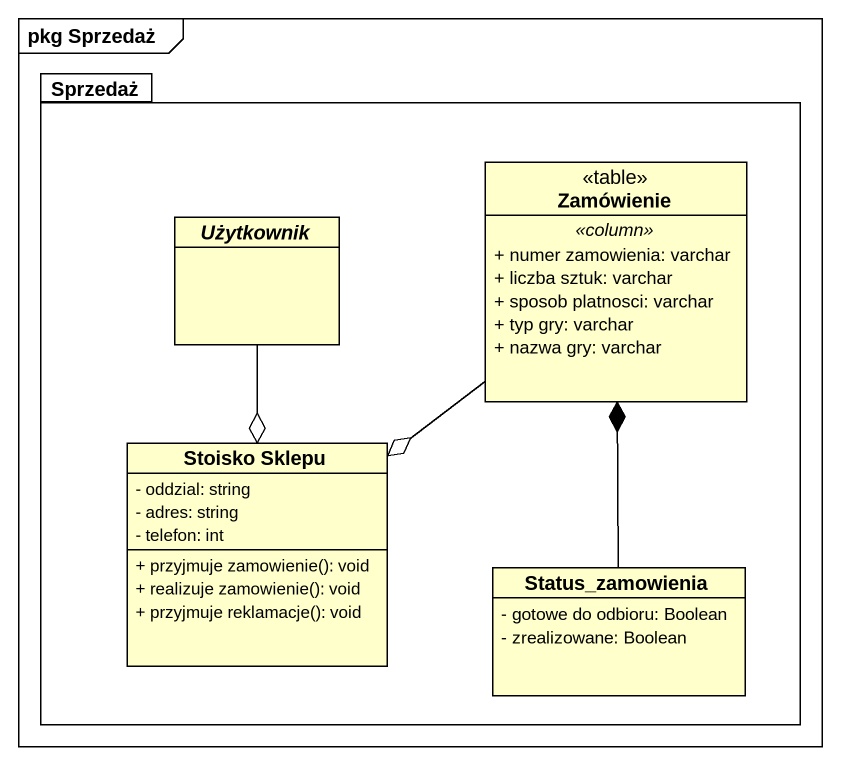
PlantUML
@startuml
mainframe pkg Sprzedaż
hide circle
hide empty members
skinparam classAttributeIconSize 0
package Sprzedaż {
  abstract class Użytkownik
  class Zamówienie <<table>> {
    .. <<column>> ..
    + numer zamowienia: varchar
    + liczba sztuk: varchar
    + sposob platnosci: varchar
    + typ gry: varchar
    + nazwa gry: varchar
  }
  class "Stoisko Sklepu" as Stoisko_Sklepu {
    - oddzial: string
    - adres: string
    - telefon: int
    + przyjmuje zamowienie(): void
    + realizuje zamowienie(): void
    + przyjmuje reklamacje(): void
  }
  class Status_zamowienia {
    - gotowe do odbioru: Boolean
    - zrealizowane: Boolean
  }
}
Użytkownik --o Stoisko_Sklepu
Zamówienie --o Stoisko_Sklepu
Status_zamowienia -up-* Zamówienie
@enduml
